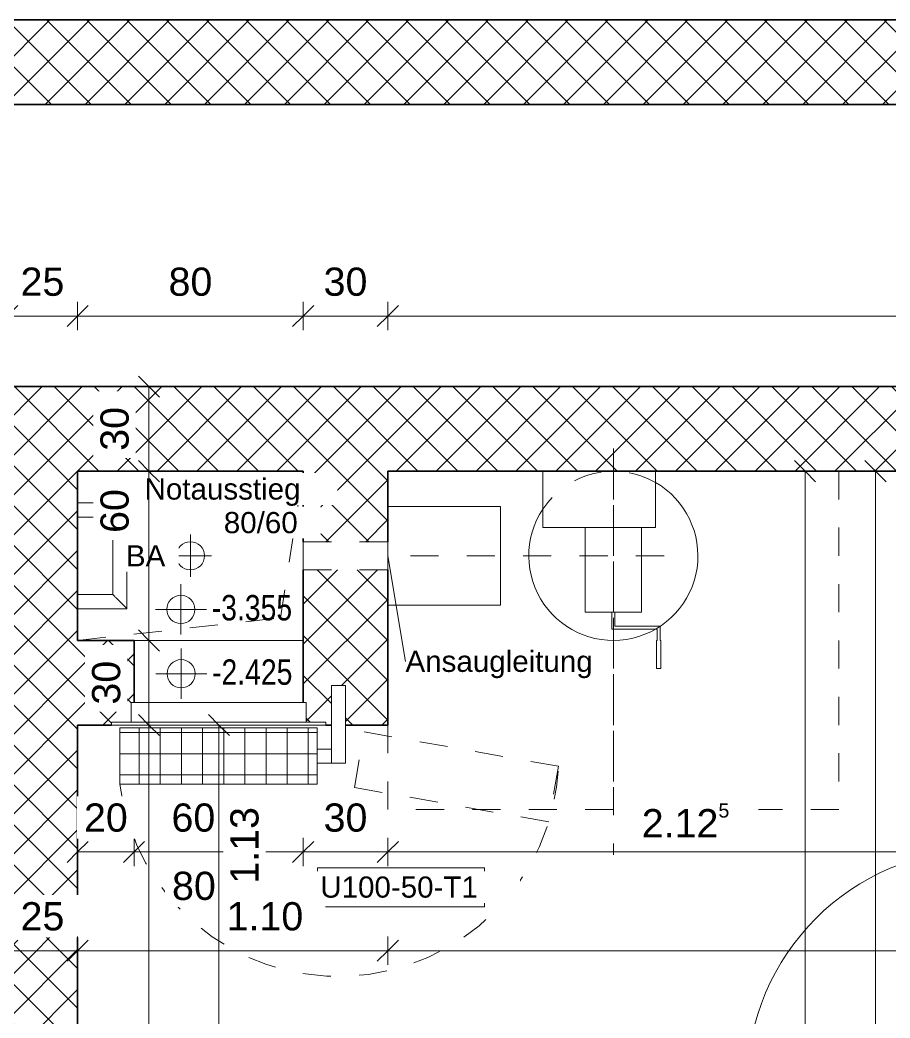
# Model space of a CAD drawing. Header units: metres. Extents: x -35.6 to 33, y -4 to 38.1.
# Drawn here: x -25.698 to -22.612, y 27.863 to 31.402 of the extents above; entities that cross this region are included whole.
import ezdxf

# ---------------------------------------------------------------- set-up
doc = ezdxf.new("R2010")
doc.units = ezdxf.units.M
for name, pattern in [('_Strichpunkt - Fein_', [0.2, 0.1, -0.05, 0, -0.05]), ('_Verdeckte Linien_', [0.15, 0.1, -0.05]), ('Strichpunkt - Fein', [0.2, 0.1, -0.05, 0, -0.05])]:
    doc.linetypes.add(name, pattern=pattern)
for name, color, linetype, lineweight in [('A-____-____-DIMS', 7, 'Continuous', 5), ('A-____-____-DIMS-50', 7, 'Continuous', 5), ('A-____-NOTE-TEXT', 7, 'Continuous', 9), ('A-DETL-____-THIN', 7, 'Continuous', 9), ('A-DETL-GENF-HDLN', 7, '_Verdeckte Linien_', 9), ('A-DETL-GENF-OTLN', 7, 'Continuous', 9), ('A-DOOR-____-HDLN', 7, '_Verdeckte Linien_', 9), ('A-DOOR-____-IDEN', 7, 'Continuous', 5), ('A-DOOR-____-OTLN', 7, 'Continuous', 9), ('A-DOOR-FRAM-MCUT', 7, 'Continuous', 9), ('A-DOOR-FRAM-OTLN', 7, 'Continuous', 9), ('A-DOOR-OPNG-OTLN', 7, 'Continuous', 9), ('A-GENM-____-OTLN', 7, 'Continuous', 9), ('A-WALL-____-MCUT', 7, 'Continuous', 35), ('A-WALL-____-PATT', 7, 'Continuous', 35), ('G-____-____-DIMS', 7, 'Continuous', 5), ('I-WALL-____-OTLN', 7, 'Continuous', 9), ('M-HVAC-DUCT-IDEN', 7, 'Continuous', 5), ('M-HVAC-DUCT-OTLN', 7, 'Continuous', 9), ('Q-SPCQ-____-HDLN', 7, '_Verdeckte Linien_', 9), ('Q-SPCQ-____-OTLN', 7, 'Continuous', 9), ('Vertikale Erschließung', 7, 'Continuous', 9)]:
    doc.layers.add(name, color=color, linetype=linetype, lineweight=lineweight)
doc.styles.add('Arial', font='arial.ttf', dxfattribs={"height": 0.1})
doc.styles.add('Arial_1', font='arial.ttf', dxfattribs={"height": 0.075})
doc.styles.add('Arial_3', font='arial.ttf', dxfattribs={"width": 0.8, "height": 0.09})
doc.dimstyles.new('Arial_2_00mm_fein', dxfattribs={"dimscale": 0.3048, "dimtxt": 0.102026, "dimasz": 0.246063, "dimexe": 0.164042, "dimexo": 0.0625, "dimgap": 0.123031, "dimtad": 1, "dimdec": 1, "dimlfac": 100, "dimrnd": 0.5, "dimdsep": 46, "dimtxsty": 'Arial', "dimblk1": 'OBLIQUE', "dimblk2": 'OBLIQUE', "dimsah": 1, "dimcen": 0.09, "dimazin": 0, "dimtfac": 1, "dimtdec": 4, "dimtix": 1, "dimtmove": 0, "dimatfit": 3, "dimfxl": 0.164042, "dimfxlon": 1, "dimtvp": 1, "dimtfill": 1, "dimtolj": 1, "dimtzin": 0, "dimarcsym": 2})
doc.dimstyles.new('Arial_2_00mm_fein_1', dxfattribs={"dimscale": 0.3048, "dimtxt": 0.102026, "dimasz": 0.246063, "dimexe": 0.164042, "dimexo": 0.0625, "dimgap": 0.123031, "dimtad": 1, "dimdec": 1, "dimlfac": 100, "dimrnd": 0.5, "dimdsep": 46, "dimtxsty": 'Arial', "dimblk1": 'OBLIQUE', "dimblk2": 'OBLIQUE', "dimsah": 1, "dimcen": 0.09, "dimazin": 0, "dimtfac": 1, "dimtdec": 4, "dimtix": 1, "dimtmove": 2, "dimatfit": 3, "dimfxl": 0.164042, "dimfxlon": 1, "dimtvp": 1, "dimtfill": 1, "dimtolj": 1, "dimtzin": 0, "dimarcsym": 2})
doc.dimstyles.new('SUB_Rohbau_fein', dxfattribs={"dimscale": 0.3048, "dimtxt": 0.102026, "dimasz": 0.246063, "dimexe": 0.164042, "dimexo": 0.0625, "dimgap": 0.123031, "dimtad": 1, "dimdec": 1, "dimlfac": 100, "dimrnd": 0.5, "dimdsep": 46, "dimtxsty": 'Arial', "dimblk1": 'OBLIQUE', "dimblk2": 'OBLIQUE', "dimsah": 1, "dimcen": 0.09, "dimazin": 0, "dimtfac": 1, "dimtdec": 4, "dimtix": 1, "dimtmove": 0, "dimatfit": 3, "dimfxl": 0.164042, "dimfxlon": 1, "dimtvp": 1, "dimtfill": 1, "dimtolj": 1, "dimtzin": 0, "dimarcsym": 2})
doc.dimstyles.new('SUB_Rohbau_fein_1', dxfattribs={"dimscale": 0.3048, "dimtxt": 0.102026, "dimasz": 0.246063, "dimexe": 0.164042, "dimexo": 0.0625, "dimgap": 0.123031, "dimtad": 1, "dimrnd": 0.005, "dimzin": 0, "dimdsep": 46, "dimtxsty": 'Arial', "dimblk1": 'OBLIQUE', "dimblk2": 'OBLIQUE', "dimsah": 1, "dimcen": 0.09, "dimazin": 0, "dimtfac": 1, "dimtdec": 4, "dimtix": 1, "dimtmove": 0, "dimatfit": 3, "dimfxl": 0.164042, "dimfxlon": 1, "dimtvp": 1, "dimtfill": 1, "dimtolj": 1, "dimtzin": 0, "dimarcsym": 2})
doc.dimstyles.new('SUB_Rohbau_fein_2', dxfattribs={"dimscale": 0.3048, "dimtxt": 0.102026, "dimasz": 0.246063, "dimexe": 0.164042, "dimexo": 0.0625, "dimgap": 0.123031, "dimtad": 1, "dimrnd": 0.005, "dimzin": 0, "dimdsep": 46, "dimtxsty": 'Arial', "dimblk1": 'OBLIQUE', "dimblk2": 'OBLIQUE', "dimsah": 1, "dimcen": 0.09, "dimazin": 0, "dimtfac": 1, "dimtdec": 4, "dimtix": 1, "dimtmove": 2, "dimatfit": 3, "dimfxl": 0.164042, "dimfxlon": 1, "dimtvp": 1, "dimtfill": 1, "dimtolj": 1, "dimtzin": 0, "dimarcsym": 2})
doc.dimstyles.new('SUB_Rohbau_fein_3', dxfattribs={"dimscale": 0.3048, "dimtxt": 0.102026, "dimasz": 0.246063, "dimexe": 0.164042, "dimexo": 0.0625, "dimgap": 0.123031, "dimtad": 1, "dimdec": 1, "dimlfac": 100, "dimrnd": 0.5, "dimdsep": 46, "dimtxsty": 'Arial', "dimblk1": 'OBLIQUE', "dimblk2": 'OBLIQUE', "dimsah": 1, "dimcen": 0.09, "dimazin": 0, "dimtfac": 1, "dimtdec": 4, "dimtix": 1, "dimtmove": 2, "dimatfit": 3, "dimfxl": 0.164042, "dimfxlon": 1, "dimtvp": 1, "dimtfill": 1, "dimtolj": 1, "dimtzin": 0, "dimarcsym": 2})
doc.dimstyles.new('SUB_Rohbau_fein_7', dxfattribs={"dimscale": 0.3048, "dimtxt": 0.102026, "dimasz": 0.246063, "dimexe": 0.164042, "dimexo": 0.0625, "dimgap": 0.123031, "dimtad": 1, "dimrnd": 0.005, "dimzin": 0, "dimdsep": 46, "dimtxsty": 'Arial', "dimblk1": 'OBLIQUE', "dimblk2": 'OBLIQUE', "dimsah": 1, "dimcen": 0.09, "dimazin": 0, "dimtfac": 1, "dimtdec": 4, "dimtix": 1, "dimtmove": 0, "dimatfit": 3, "dimfxl": 0.164042, "dimfxlon": 1, "dimtvp": 1, "dimtfill": 1, "dimtolj": 1, "dimtzin": 0, "dimarcsym": 2})
pattern_1 = [(45, (0, 0), (-0.07071068, 0.07071068), []), (135, (0, 0), (-0.07071068, -0.07071068), [])]

# ---------------------------------------------------------------- blocks, each defined once
blk = doc.blocks.new('TU DF 1 - Schutzraumtür - ML - 600 x 800 - EI60-40439786--01_UG_OK_FFB_AF_ro')
at = {"layer": 'A-DETL-GENF-HDLN'}
for p, q in [((0.4815, -0.3715), (0.5162, -0.1745)), ((0.5162, -0.1745), (1.2056, -0.2961)), ((1.2056, -0.2961), (1.1709, -0.4931)), ((1.1709, -0.4931), (0.4815, -0.3715))]:
    blk.add_line(p, q, dxfattribs=at)
at = {"layer": 'A-DOOR-____-HDLN'}
blk.add_arc((0.425, -0.2598), 0.7815, 187.3657, 357.3657, dxfattribs=at)
at = {"layer": 'A-DOOR-____-OTLN'}
for p, q in [((0.4498, -0.01), (0.3998, -0.01)), ((0.3998, -0.01), (0.3998, -0.285)), ((0.4498, -0.285), (0.4498, -0.01)), ((0.3998, -0.235), (0.35, -0.235)), ((0.35, -0.285), (0.3998, -0.285)), ((0.3998, -0.285), (0.4498, -0.285))]:
    blk.add_line(p, q, dxfattribs=at)
at = {"layer": 'A-DOOR-FRAM-OTLN'}
for p, q in [((-0.31, -0.14), (-0.31, -0.07)), ((0.31, -0.07), (-0.31, -0.07)), ((0.31, -0.07), (0.31, -0.14)), ((-0.38, -0.15), (-0.38, -0.14)), ((0.38, -0.14), (-0.38, -0.14)), ((0.38, -0.14), (0.38, -0.15)), ((-0.38, -0.15), (0.38, -0.15))]:
    blk.add_line(p, q, dxfattribs=at)
blk = doc.blocks.new('TU DF 1 - Rahmenstock - stumpf einschlagend - 800x1900 Kellerabteil-41621821--01_UG_OK_FFB_AF_ro')
at = {"layer": 'A-DOOR-FRAM-MCUT', "color": 253, "true_color": 0x999999}
for p, q in [((-0.42, 0.02), (-0.4, 0.02)), ((-0.42, -0.02), (-0.42, 0.02)), ((-0.4, 0.02), (-0.4, 0)), ((0.4, 0.02), (0.42, 0.02)), ((0.4, 0), (0.4, 0.02)), ((0.42, 0.02), (0.42, -0.02)), ((-0.415, -0.02), (-0.42, -0.02)), ((-0.415, 0), (-0.415, -0.02)), ((-0.4, 0), (-0.415, 0)), ((0.415, 0), (0.4, 0)), ((0.415, -0.02), (0.415, 0)), ((0.42, -0.02), (0.415, -0.02))]:
    blk.add_line(p, q, dxfattribs=at)
at = {"layer": 'A-DOOR-OPNG-OTLN', "color": 253, "true_color": 0x999999}
blk.add_line((0.415, -0.02), (0.415, -0.85), dxfattribs=at)
blk.add_arc((0.415, -0.02), 0.83, 180, 270, dxfattribs=at)
blk = doc.blocks.new('AM_Steigeisen - Typ 1-V18--01_UG_OK_FFB_AF_ro')
at = {"layer": 'Vertikale Erschließung'}
for p, q in [((-0.0625, 0.3), (-0.0625, 0.125)), ((0.3125, 0.3), (-0.0625, 0.3)), ((0.3125, 0.125), (0.3125, 0.3)), ((-0.0125, 0.125), (-0.0125, 0.25)), ((-0.0125, 0.25), (0.2625, 0.25)), ((0.2625, 0.25), (0.2625, 0.125))]:
    blk.add_line(p, q, dxfattribs=at)
for points in [[(-0.0125, 0.25), (-0.0125, 0.25), (-0.0129, 0.2504), (-0.0143, 0.2518), (-0.0158, 0.2533), (-0.0173, 0.2548), (-0.0187, 0.2562), (-0.0202, 0.2577), (-0.0222, 0.2597), (-0.0245, 0.262), (-0.0264, 0.2639), (-0.0279, 0.2654), (-0.0295, 0.267), (-0.031, 0.2685), (-0.0326, 0.2701), (-0.0342, 0.2717), (-0.0359, 0.2734), (-0.0375, 0.275), (-0.0391, 0.2766), (-0.0408, 0.2783), (-0.0424, 0.2799), (-0.044, 0.2815), (-0.0455, 0.283), (-0.0471, 0.2846), (-0.0486, 0.2861), (-0.05, 0.2875), (-0.0514, 0.2889), (-0.0532, 0.2907), (-0.0548, 0.2923), (-0.0563, 0.2938), (-0.0577, 0.2952), (-0.0592, 0.2967), (-0.0607, 0.2982), (-0.0621, 0.2996), (-0.0625, 0.3), (-0.0625, 0.3)], [(0.2625, 0.25), (0.2625, 0.25), (0.2629, 0.2504), (0.2643, 0.2518), (0.2658, 0.2533), (0.2673, 0.2548), (0.2687, 0.2562), (0.2702, 0.2577), (0.2722, 0.2597), (0.2745, 0.262), (0.2764, 0.2639), (0.2779, 0.2654), (0.2795, 0.267), (0.281, 0.2685), (0.2826, 0.2701), (0.2842, 0.2717), (0.2859, 0.2734), (0.2875, 0.275), (0.2891, 0.2766), (0.2908, 0.2783), (0.2924, 0.2799), (0.294, 0.2815), (0.2955, 0.283), (0.2971, 0.2846), (0.2986, 0.2861), (0.3, 0.2875), (0.3014, 0.2889), (0.3032, 0.2907), (0.3048, 0.2923), (0.3063, 0.2938), (0.3077, 0.2952), (0.3092, 0.2967), (0.3107, 0.2982), (0.3121, 0.2996), (0.3125, 0.3), (0.3125, 0.3)]]:
    blk.add_open_spline(points, degree=3, knots=[0, 0, 0, 0, 0.083333, 0.125, 0.166667, 0.208333, 0.229167, 0.25, 0.291667, 0.333333, 0.354167, 0.375, 0.395833, 0.416667, 0.4375, 0.458333, 0.479167, 0.5, 0.520833, 0.541667, 0.5625, 0.583333, 0.604167, 0.625, 0.645833, 0.666667, 0.6875, 0.708333, 0.75, 0.770833, 0.791667, 0.833333, 0.875, 0.916667, 1, 1, 1, 1], dxfattribs=at)
blk = doc.blocks.new('AM_BD_DD_Symbol - DD-V29--01_UG_OK_FFB_AF_ro')
at = {"layer": 'A-DETL-GENF-OTLN', "linetype": 'Strichpunkt - Fein'}
for p, q in [((0.72, 0.08), (0.8, 0.6)), ((0, 0), (0.72, 0.08))]:
    blk.add_line(p, q, dxfattribs=at)
blk = doc.blocks.new('SO_Belüftung_Schutzraum - Typ 1-42393394--01_UG_OK_FFB_AF_ro')
at = {"layer": 'A-DETL-GENF-HDLN'}
for p, q in [((-0.8, -0.08), (-0.8, 1.36)), ((-1.6, 0), (-1.6, 1.2)), ((-1.6, 1.2), (0, 1.2)), ((0, 1.2), (0, 0)), ((-0.98, 0.3), (0, 0.3)), ((-0.95, 0), (-1.6, 0)), ((0, 0), (-0.55, 0))]:
    blk.add_line(p, q, dxfattribs=at)
blk.add_arc((-0.8, 0.3), 0.3, 240, 326.4427, dxfattribs=at)
at = {"layer": 'A-DETL-GENF-OTLN'}
for p, q in [((-0.9533, 0.7), (-0.9683, 0.7)), ((-0.9683, 0.6), (-0.9683, 0.7)), ((-0.9533, 0.6), (-0.9533, 0.7)), ((-0.9658, 0.6), (-0.9683, 0.6)), ((-0.9658, 0.55), (-0.9658, 0.6)), ((-0.9558, 0.6), (-0.9533, 0.6)), ((-0.9558, 0.56), (-0.9558, 0.6)), ((-0.805, 0.55), (-0.9658, 0.55)), ((-0.795, 0.56), (-0.9558, 0.56)), ((-0.805, 0.5), (-0.805, 0.55)), ((-0.795, 0.5), (-0.795, 0.56)), ((-0.9, 0.5), (-0.7, 0.5)), ((-0.9, 0.2), (-0.9, 0.5)), ((-0.7, 0.5), (-0.7, 0.2)), ((-0.4, 0.475), (0, 0.475)), ((-0.4, 0.125), (-0.4, 0.475)), ((-0.95, 0.2), (-0.55, 0.2)), ((-0.95, 0), (-0.95, 0.2)), ((-0.55, 0.2), (-0.55, 0)), ((0, 0.125), (-0.4, 0.125)), ((-0.55, 0), (-0.95, 0))]:
    blk.add_line(p, q, dxfattribs=at)
blk.add_arc((-0.8, 0.3), 0.3, 326.4427, 240, dxfattribs=at)
at = {"layer": 'Q-SPCQ-____-HDLN'}
blk.add_line((-0.8, 0), (-0.8, 1.2), dxfattribs=at)
blk = doc.blocks.new('DIMBLOCK64--01_UG_OK_FFB_AF_ro')
at = {"layer": 'A-____-____-DIMS-50'}
for p, q in [((-25.743, 28.1016), (-25.743, 28.1516)), ((-25.743, 28.1016), (-25.7055, 28.1391)), ((-25.493, 28.1016), (-25.493, 28.1516)), ((-25.493, 28.1016), (-25.4555, 28.1391)), ((-25.743, 28.1016), (-25.7805, 28.0641)), ((-25.743, 28.1016), (-25.493, 28.1016)), ((-25.743, 28.1016), (-25.743, 28.0516)), ((-25.493, 28.1016), (-25.5305, 28.0641)), ((-25.493, 28.1016), (-25.493, 28.0516))]:
    blk.add_line(p, q, dxfattribs=at)
at = {"layer": 'A-____-____-DIMS-50', "color": 0, "insert": (-25.6956, 28.2736), "char_height": 0.1, "width": 0.186088, "attachment_point": 1, "line_spacing_factor": 0.941778, "style": 'Arial', "bg_fill": 3, "box_fill_scale": 1.25, "bg_fill_color": 256, "bg_fill_true_color": 13158600, "bg_fill_transparency": 0}
blk.add_mtext('25', dxfattribs=at)
blk = doc.blocks.new('_Oblique')
at = {"color": 0, "linetype": 'ByBlock', "lineweight": -2}
blk.add_line((-0.5, -0.5), (0.5, 0.5), dxfattribs=at)
blk = doc.blocks.new('DIMBLOCK65--01_UG_OK_FFB_AF_ro')
at = {"layer": 'A-____-____-DIMS-50'}
for p, q in [((-25.493, 28.1016), (-25.493, 28.1516)), ((-25.493, 28.1016), (-25.4555, 28.1391)), ((-24.393, 28.1016), (-24.393, 28.1516)), ((-24.393, 28.1016), (-24.3555, 28.1391)), ((-25.493, 28.1016), (-25.5305, 28.0641)), ((-25.493, 28.1016), (-24.393, 28.1016)), ((-25.493, 28.1016), (-25.493, 28.0516)), ((-24.393, 28.1016), (-24.4305, 28.0641)), ((-24.393, 28.1016), (-24.393, 28.0516))]:
    blk.add_line(p, q, dxfattribs=at)
at = {"layer": 'A-____-____-DIMS-50', "color": 0, "insert": (-24.9647, 28.2736), "char_height": 0.1, "width": 0.325653, "attachment_point": 1, "line_spacing_factor": 0.941778, "style": 'Arial', "bg_fill": 3, "box_fill_scale": 1.25, "bg_fill_color": 256, "bg_fill_true_color": 13158600, "bg_fill_transparency": 0}
blk.add_mtext('1.10', dxfattribs=at)
blk = doc.blocks.new('DIMBLOCK66--01_UG_OK_FFB_AF_ro')
at = {"layer": 'A-____-____-DIMS-50'}
for p, q in [((-24.393, 28.1016), (-24.393, 28.1516)), ((-24.393, 28.1016), (-24.3555, 28.1391)), ((-20.038, 28.1016), (-20.038, 28.1516)), ((-20.038, 28.1016), (-20.0005, 28.1391)), ((-24.393, 28.1016), (-24.4305, 28.0641)), ((-24.393, 28.1016), (-20.038, 28.1016)), ((-24.393, 28.1016), (-24.393, 28.0516)), ((-20.038, 28.1016), (-20.0755, 28.0641)), ((-20.038, 28.1016), (-20.038, 28.0516))]:
    blk.add_line(p, q, dxfattribs=at)
at = {"layer": 'A-____-____-DIMS-50', "color": 0, "insert": (-22.3772, 28.2736), "char_height": 0.1, "width": 0.388091, "attachment_point": 1, "line_spacing_factor": 0.941778, "style": 'Arial', "bg_fill": 3, "box_fill_scale": 1.25, "bg_fill_color": 256, "bg_fill_true_color": 13158600, "bg_fill_transparency": 0}
blk.add_mtext('4.35\\A2\\H0.5x;\\S5^  ;\\H2x;', dxfattribs=at)
blk = doc.blocks.new('DIMBLOCK70--01_UG_OK_FFB_AF_ro')
at = {"layer": 'A-____-____-DIMS-50'}
for p, q in [((-24.693, 28.4516), (-24.693, 28.5016)), ((-24.693, 28.4516), (-24.6555, 28.4891)), ((-24.393, 28.4516), (-24.393, 28.5016)), ((-24.393, 28.4516), (-24.3555, 28.4891)), ((-24.693, 28.4516), (-24.7305, 28.4141)), ((-24.393, 28.4516), (-24.693, 28.4516)), ((-24.693, 28.4516), (-24.693, 28.4016)), ((-24.393, 28.4516), (-24.4305, 28.4141)), ((-24.393, 28.4516), (-24.393, 28.4016))]:
    blk.add_line(p, q, dxfattribs=at)
at = {"layer": 'A-____-____-DIMS-50', "color": 0, "insert": (-24.6206, 28.6236), "char_height": 0.1, "width": 0.186088, "attachment_point": 1, "line_spacing_factor": 0.941778, "style": 'Arial', "bg_fill": 3, "box_fill_scale": 1.25, "bg_fill_color": 256, "bg_fill_true_color": 13158600, "bg_fill_transparency": 0}
blk.add_mtext('30', dxfattribs=at)
blk = doc.blocks.new('DIMBLOCK71--01_UG_OK_FFB_AF_ro')
at = {"layer": 'A-____-____-DIMS-50'}
for p, q in [((-25.293, 28.4516), (-25.293, 28.5016)), ((-25.293, 28.4516), (-25.2555, 28.4891)), ((-24.693, 28.4516), (-24.693, 28.5016)), ((-24.693, 28.4516), (-24.6555, 28.4891)), ((-25.293, 28.4516), (-25.3305, 28.4141)), ((-24.693, 28.4516), (-25.293, 28.4516)), ((-25.293, 28.4516), (-25.293, 28.4016)), ((-24.693, 28.4516), (-24.7305, 28.4141)), ((-24.693, 28.4516), (-24.693, 28.4016))]:
    blk.add_line(p, q, dxfattribs=at)
at = {"layer": 'A-____-____-DIMS-50', "color": 0, "char_height": 0.1, "width": 0.186088, "attachment_point": 1, "line_spacing_factor": 0.941778, "style": 'Arial', "bg_fill": 3, "box_fill_scale": 1.25, "bg_fill_color": 256, "bg_fill_true_color": 13158600, "bg_fill_transparency": 0}
for s, insert in [('60', (-25.1603, 28.6236)), ('80', (-25.1583, 28.3815))]:
    blk.add_mtext(s, dxfattribs=dict(at, insert=insert))
blk = doc.blocks.new('DIMBLOCK72--01_UG_OK_FFB_AF_ro')
at = {"layer": 'A-____-____-DIMS-50'}
for p, q in [((-25.493, 28.4516), (-25.493, 28.5016)), ((-25.493, 28.4516), (-25.4555, 28.4891)), ((-25.293, 28.4516), (-25.293, 28.5016)), ((-25.293, 28.4516), (-25.2555, 28.4891)), ((-25.493, 28.4516), (-25.5305, 28.4141)), ((-25.293, 28.4516), (-25.493, 28.4516)), ((-25.493, 28.4516), (-25.493, 28.4016)), ((-25.293, 28.4516), (-25.3305, 28.4141)), ((-25.293, 28.4516), (-25.293, 28.4016))]:
    blk.add_line(p, q, dxfattribs=at)
at = {"layer": 'A-____-____-DIMS-50', "color": 0, "insert": (-25.4706, 28.6236), "char_height": 0.1, "width": 0.186088, "attachment_point": 1, "line_spacing_factor": 0.941778, "style": 'Arial', "bg_fill": 3, "box_fill_scale": 1.25, "bg_fill_color": 256, "bg_fill_true_color": 13158600, "bg_fill_transparency": 0}
blk.add_mtext('20', dxfattribs=at)
blk = doc.blocks.new('DIMBLOCK76--01_UG_OK_FFB_AF_ro')
at = {"layer": 'A-____-____-DIMS-50'}
for p, q in [((-25.743, 30.3516), (-25.743, 30.4016)), ((-25.493, 30.3516), (-25.493, 30.4016)), ((-25.743, 30.3516), (-25.7055, 30.3891)), ((-25.493, 30.3516), (-25.4555, 30.3891)), ((-25.743, 30.3516), (-25.7805, 30.3141)), ((-25.743, 30.3516), (-25.493, 30.3516)), ((-25.743, 30.3516), (-25.743, 30.3016)), ((-25.493, 30.3516), (-25.5305, 30.3141)), ((-25.493, 30.3516), (-25.493, 30.3016))]:
    blk.add_line(p, q, dxfattribs=at)
at = {"layer": 'A-____-____-DIMS-50', "color": 0, "insert": (-25.6956, 30.5236), "char_height": 0.1, "width": 0.186088, "attachment_point": 1, "line_spacing_factor": 0.941778, "style": 'Arial', "bg_fill": 3, "box_fill_scale": 1.25, "bg_fill_color": 256, "bg_fill_true_color": 13158600, "bg_fill_transparency": 0}
blk.add_mtext('25', dxfattribs=at)
blk = doc.blocks.new('DIMBLOCK77--01_UG_OK_FFB_AF_ro')
at = {"layer": 'A-____-____-DIMS-50'}
for p, q in [((-25.493, 30.3516), (-25.493, 30.4016)), ((-24.693, 30.3516), (-24.693, 30.4016)), ((-25.493, 30.3516), (-25.4555, 30.3891)), ((-24.693, 30.3516), (-24.6555, 30.3891)), ((-25.493, 30.3516), (-25.5305, 30.3141)), ((-25.493, 30.3516), (-24.693, 30.3516)), ((-25.493, 30.3516), (-25.493, 30.3016)), ((-24.693, 30.3516), (-24.7305, 30.3141)), ((-24.693, 30.3516), (-24.693, 30.3016))]:
    blk.add_line(p, q, dxfattribs=at)
at = {"layer": 'A-____-____-DIMS-50', "color": 0, "insert": (-25.1706, 30.5236), "char_height": 0.1, "width": 0.186088, "attachment_point": 1, "line_spacing_factor": 0.941778, "style": 'Arial', "bg_fill": 3, "box_fill_scale": 1.25, "bg_fill_color": 256, "bg_fill_true_color": 13158600, "bg_fill_transparency": 0}
blk.add_mtext('80', dxfattribs=at)
blk = doc.blocks.new('DIMBLOCK78--01_UG_OK_FFB_AF_ro')
at = {"layer": 'A-____-____-DIMS-50'}
for p, q in [((-24.693, 30.3516), (-24.693, 30.4016)), ((-24.393, 30.3516), (-24.393, 30.4016)), ((-24.693, 30.3516), (-24.6555, 30.3891)), ((-24.393, 30.3516), (-24.3555, 30.3891)), ((-24.693, 30.3516), (-24.7305, 30.3141)), ((-24.693, 30.3516), (-24.393, 30.3516)), ((-24.693, 30.3516), (-24.693, 30.3016)), ((-24.393, 30.3516), (-24.4305, 30.3141)), ((-24.393, 30.3516), (-24.393, 30.3016))]:
    blk.add_line(p, q, dxfattribs=at)
at = {"layer": 'A-____-____-DIMS-50', "color": 0, "insert": (-24.6206, 30.5236), "char_height": 0.1, "width": 0.186088, "attachment_point": 1, "line_spacing_factor": 0.941778, "style": 'Arial', "bg_fill": 3, "box_fill_scale": 1.25, "bg_fill_color": 256, "bg_fill_true_color": 13158600, "bg_fill_transparency": 0}
blk.add_mtext('30', dxfattribs=at)
blk = doc.blocks.new('DIMBLOCK79--01_UG_OK_FFB_AF_ro')
at = {"layer": 'A-____-____-DIMS-50'}
for p, q in [((-24.393, 30.3516), (-24.393, 30.4016)), ((-20.038, 30.3516), (-20.038, 30.4016)), ((-24.393, 30.3516), (-24.3555, 30.3891)), ((-20.038, 30.3516), (-20.0005, 30.3891)), ((-24.393, 30.3516), (-24.4305, 30.3141)), ((-24.393, 30.3516), (-20.038, 30.3516)), ((-24.393, 30.3516), (-24.393, 30.3016)), ((-20.038, 30.3516), (-20.0755, 30.3141)), ((-20.038, 30.3516), (-20.038, 30.3016))]:
    blk.add_line(p, q, dxfattribs=at)
at = {"layer": 'A-____-____-DIMS-50', "color": 0, "insert": (-22.3772, 30.5236), "char_height": 0.1, "width": 0.388091, "attachment_point": 1, "line_spacing_factor": 0.941778, "style": 'Arial', "bg_fill": 3, "box_fill_scale": 1.25, "bg_fill_color": 256, "bg_fill_true_color": 13158600, "bg_fill_transparency": 0}
blk.add_mtext('4.35\\A2\\H0.5x;\\S5^  ;\\H2x;', dxfattribs=at)
blk = doc.blocks.new('DIMBLOCK100--01_UG_OK_FFB_AF_ro')
at = {"layer": 'A-____-____-DIMS-50'}
for p, q in [((-25.2401, 30.1016), (-25.2776, 30.1391)), ((-25.2401, 30.1016), (-25.2901, 30.1016)), ((-25.2401, 30.1016), (-25.2401, 29.8016)), ((-25.2401, 30.1016), (-25.2026, 30.0641)), ((-25.2401, 30.1016), (-25.1901, 30.1016)), ((-25.2401, 29.8016), (-25.2776, 29.8391)), ((-25.2401, 29.8016), (-25.2901, 29.8016)), ((-25.2401, 29.8016), (-25.2026, 29.7641)), ((-25.2401, 29.8016), (-25.1901, 29.8016))]:
    blk.add_line(p, q, dxfattribs=at)
at = {"layer": 'A-____-____-DIMS-50', "color": 0, "insert": (-25.4122, 29.874), "char_height": 0.1, "width": 0.186088, "attachment_point": 1, "rotation": 90, "line_spacing_factor": 0.941778, "style": 'Arial', "bg_fill": 3, "box_fill_scale": 1.25, "bg_fill_color": 256, "bg_fill_true_color": 13158600, "bg_fill_transparency": 0}
blk.add_mtext('30', dxfattribs=at)
blk = doc.blocks.new('DIMBLOCK101--01_UG_OK_FFB_AF_ro')
at = {"layer": 'A-____-____-DIMS-50'}
for p, q in [((-25.2401, 29.8016), (-25.2776, 29.8391)), ((-25.2401, 29.8016), (-25.2901, 29.8016)), ((-25.2401, 29.8016), (-25.2401, 29.2016)), ((-25.2401, 29.8016), (-25.2026, 29.7641)), ((-25.2401, 29.8016), (-25.1901, 29.8016)), ((-25.2401, 29.2016), (-25.2776, 29.2391)), ((-25.2401, 29.2016), (-25.2901, 29.2016)), ((-25.2401, 29.2016), (-25.2026, 29.1641)), ((-25.2401, 29.2016), (-25.1901, 29.2016))]:
    blk.add_line(p, q, dxfattribs=at)
at = {"layer": 'A-____-____-DIMS-50', "color": 0, "insert": (-25.4122, 29.5828), "char_height": 0.1, "width": 0.186088, "attachment_point": 1, "rotation": 90, "line_spacing_factor": 0.941778, "style": 'Arial', "bg_fill": 3, "box_fill_scale": 1.25, "bg_fill_color": 256, "bg_fill_true_color": 13158600, "bg_fill_transparency": 0}
blk.add_mtext('60', dxfattribs=at)
blk = doc.blocks.new('DIMBLOCK102--01_UG_OK_FFB_AF_ro')
at = {"layer": 'A-____-____-DIMS-50'}
for p, q in [((-25.2401, 29.2016), (-25.2776, 29.2391)), ((-25.2401, 29.2016), (-25.2901, 29.2016)), ((-25.2401, 29.2016), (-25.2401, 28.9016)), ((-25.2401, 29.2016), (-25.2026, 29.1641)), ((-25.2401, 29.2016), (-25.1901, 29.2016)), ((-25.2401, 28.9016), (-25.2776, 28.9391)), ((-25.2401, 28.9016), (-25.2901, 28.9016)), ((-25.2401, 28.9016), (-25.2026, 28.8641)), ((-25.2401, 28.9016), (-25.1901, 28.9016))]:
    blk.add_line(p, q, dxfattribs=at)
at = {"layer": 'A-____-____-DIMS-50', "color": 0, "insert": (-25.442, 28.974), "char_height": 0.1, "width": 0.186088, "attachment_point": 1, "rotation": 90, "line_spacing_factor": 0.941778, "style": 'Arial', "bg_fill": 3, "box_fill_scale": 1.25, "bg_fill_color": 256, "bg_fill_true_color": 13158600, "bg_fill_transparency": 0}
blk.add_mtext('30', dxfattribs=at)
blk = doc.blocks.new('DIMBLOCK103--01_UG_OK_FFB_AF_ro')
at = {"layer": 'A-____-____-DIMS-50'}
for p, q in [((-25.2401, 28.9016), (-25.2776, 28.9391)), ((-25.2401, 28.9016), (-25.2901, 28.9016)), ((-25.2401, 28.9016), (-25.2401, 18.2716)), ((-25.2401, 28.9016), (-25.2026, 28.8641)), ((-25.2401, 28.9016), (-25.1901, 28.9016)), ((-25.2401, 18.2716), (-25.2776, 18.3091)), ((-25.2401, 18.2716), (-25.2901, 18.2716)), ((-25.2401, 18.2716), (-25.2026, 18.2341)), ((-25.2401, 18.2716), (-25.1901, 18.2716))]:
    blk.add_line(p, q, dxfattribs=at)
at = {"layer": 'A-____-____-DIMS-50', "color": 0, "insert": (-25.4122, 23.028), "char_height": 0.1, "width": 0.418697, "attachment_point": 1, "rotation": 90, "line_spacing_factor": 0.941778, "style": 'Arial', "bg_fill": 3, "box_fill_scale": 1.25, "bg_fill_color": 256, "bg_fill_true_color": 13158600, "bg_fill_transparency": 0}
blk.add_mtext('10.63', dxfattribs=at)
blk = doc.blocks.new('DIMBLOCK110--01_UG_OK_FFB_AF_ro')
at = {"layer": 'A-____-____-DIMS-50'}
for p, q in [((-22.663, 29.8016), (-22.7005, 29.8391)), ((-22.663, 29.8016), (-22.713, 29.8016)), ((-22.663, 29.8016), (-22.663, 18.2716)), ((-22.663, 29.8016), (-22.6255, 29.7641)), ((-22.663, 29.8016), (-22.613, 29.8016)), ((-22.663, 18.2716), (-22.7005, 18.3091)), ((-22.663, 18.2716), (-22.713, 18.2716)), ((-22.663, 18.2716), (-22.6255, 18.2341)), ((-22.663, 18.2716), (-22.613, 18.2716))]:
    blk.add_line(p, q, dxfattribs=at)
at = {"layer": 'A-____-____-DIMS-50', "color": 0, "insert": (-22.835, 23.8621), "char_height": 0.1, "width": 0.418697, "attachment_point": 1, "rotation": 90, "line_spacing_factor": 0.941778, "style": 'Arial', "bg_fill": 3, "box_fill_scale": 1.25, "bg_fill_color": 256, "bg_fill_true_color": 13158600, "bg_fill_transparency": 0}
blk.add_mtext('11.53', dxfattribs=at)
blk = doc.blocks.new('Höhenkoten - Kreuz leer-8422377--01_UG_OK_FFB_AF_ro')
at = {"layer": 'G-____-____-DIMS'}
for p, q in [((0, 0.0024), (0, 0.003182)), ((0, 0.0029), (0, -0.0001)), ((0, 0.0024), (0, 0.0014)), ((0, 0.0014), (0, 0.0024)), ((-0.001, 0.0014), (-0.0018, 0.0014)), ((-0.0015, 0.0014), (0.0015, 0.0014)), ((0, 0.0014), (-0.001, 0.0014)), ((-0.001, 0.0014), (0, 0.0014)), ((0, 0.0004), (0, 0.0014)), ((0, 0.0014), (0.001, 0.0014)), ((0.001, 0.0014), (0, 0.0014)), ((0, 0.0014), (0, 0.0004)), ((0.001, 0.0014), (0.001826, 0.0014)), ((0, 0.0004), (0, -0.000388))]:
    blk.add_line(p, q, dxfattribs=at)
for start, end in [(360, 180), (90, 180), (360, 90), (180, 270), (180, 360), (270, 360)]:
    blk.add_arc((0, 0.0014), 0.001, start, end, dxfattribs=at)
blk = doc.blocks.new('DIMBLOCK1103--01_UG_OK_FFB_AF_ro')
at = {"layer": 'A-____-____-DIMS-50'}
for p, q in [((-24.992, 28.9016), (-25.0295, 28.9391)), ((-24.992, 28.9016), (-25.042, 28.9016)), ((-24.992, 28.9016), (-24.992, 27.7716)), ((-24.992, 28.9016), (-24.9545, 28.8641)), ((-24.992, 28.9016), (-24.942, 28.9016)), ((-24.992, 27.7716), (-25.0295, 27.8091)), ((-24.992, 27.7716), (-25.042, 27.7716)), ((-24.992, 27.7716), (-24.9545, 27.7341)), ((-24.992, 27.7716), (-24.942, 27.7716))]:
    blk.add_line(p, q, dxfattribs=at)
at = {"layer": 'A-____-____-DIMS-50', "color": 0, "insert": (-24.9515, 28.339), "char_height": 0.1, "width": 0.325653, "attachment_point": 1, "rotation": 90, "line_spacing_factor": 0.941778, "style": 'Arial', "bg_fill": 3, "box_fill_scale": 1.25, "bg_fill_color": 256, "bg_fill_true_color": 13158600, "bg_fill_transparency": 0}
blk.add_mtext('1.13', dxfattribs=at)
blk = doc.blocks.new('DIMBLOCK1120--01_UG_OK_FFB_AF_ro')
at = {"layer": 'A-____-____-DIMS-50'}
for p, q in [((-22.913, 29.8016), (-22.9505, 29.8391)), ((-22.913, 29.8016), (-22.963, 29.8016)), ((-22.913, 29.8016), (-22.913, 19.8416)), ((-22.913, 29.8016), (-22.8755, 29.7641)), ((-22.913, 29.8016), (-22.863, 29.8016)), ((-22.913, 19.8416), (-22.9505, 19.8791)), ((-22.913, 19.8416), (-22.963, 19.8416)), ((-22.913, 19.8416), (-22.8755, 19.8041)), ((-22.913, 19.8416), (-22.863, 19.8416))]:
    blk.add_line(p, q, dxfattribs=at)
at = {"layer": 'A-____-____-DIMS-50', "color": 0, "insert": (-23.085, 24.6859), "char_height": 0.1, "width": 0.325653, "attachment_point": 1, "rotation": 90, "line_spacing_factor": 0.941778, "style": 'Arial', "bg_fill": 3, "box_fill_scale": 1.25, "bg_fill_color": 256, "bg_fill_true_color": 13158600, "bg_fill_transparency": 0}
blk.add_mtext('9.96', dxfattribs=at)
blk = doc.blocks.new('DIMBLOCK1124--01_UG_OK_FFB_AF_ro')
at = {"layer": 'A-____-____-DIMS-50'}
for p, q in [((-24.393, 28.4516), (-24.393, 28.5016)), ((-24.393, 28.4516), (-24.3555, 28.4891)), ((-22.268, 28.4516), (-22.268, 28.5016)), ((-22.268, 28.4516), (-22.2305, 28.4891)), ((-24.393, 28.4516), (-24.4305, 28.4141)), ((-24.393, 28.4516), (-22.268, 28.4516)), ((-24.393, 28.4516), (-24.393, 28.4016)), ((-22.268, 28.4516), (-22.3055, 28.4141)), ((-22.268, 28.4516), (-22.268, 28.4016))]:
    blk.add_line(p, q, dxfattribs=at)
at = {"layer": 'A-____-____-DIMS-50', "color": 0, "insert": (-23.4922, 28.6236), "char_height": 0.1, "width": 0.388091, "attachment_point": 1, "line_spacing_factor": 0.941778, "style": 'Arial', "bg_fill": 3, "box_fill_scale": 1.25, "bg_fill_color": 256, "bg_fill_true_color": 13158600, "bg_fill_transparency": 0}
blk.add_mtext('2.12\\A2\\H0.5x;\\S5^  ;\\H2x;', dxfattribs=at)

msp = doc.modelspace()

# ---------------------------------------------------------------- hatches: boundary and pattern name
at = {"layer": 'A-DETL-GENF-OTLN'}
h = msp.add_hatch(dxfattribs=at)
h.set_pattern_fill('FP_3', color=256, style=0, pattern_type=2)
h.set_pattern_definition([(0, (0, 0), (0, 0.075), []), (90, (0, 0), (-0.075, 5e-18), [])])
h.paths.add_polyline_path([(-25.893, 28.6916), (-25.893, 28.8916), (-26.593, 28.8916), (-26.593, 28.6916), (-26.4303, 28.6916)])
h.paths.add_polyline_path([(-24.683, 28.6916), (-24.643, 28.6916), (-24.643, 28.8916), (-25.343, 28.8916), (-25.343, 28.6916)])
h.paths.add_polyline_path([(1.6448, 29.9916), (1.962, 29.9916), (1.962, 30.1916), (1.262, 30.1916), (1.262, 29.9916), (1.4618, 29.9916)])
h.paths.add_polyline_path([(-2.653, 29.9916), (-2.653, 30.1916), (-3.353, 30.1916), (-3.353, 29.9916)])
h.paths.add_polyline_path([(-7.8043, 29.9916), (-7.193, 29.9916), (-7.193, 30.1916), (-7.893, 30.1916), (-7.893, 29.9916), (-7.8507, 29.9916)])
h.paths.add_polyline_path([(-15.973, 30.1516), (-15.773, 30.1516), (-15.773, 30.8516), (-15.973, 30.8516), (-15.973, 30.2022)])
at = {"layer": 'A-WALL-____-PATT', "lineweight": 9}
h = msp.add_hatch(dxfattribs=at)
h.set_pattern_fill('FP_1', color=256, style=0, pattern_type=2)
h.set_pattern_definition(pattern_1)
h.paths.add_polyline_path([(-21.2312, 31.1016), (-15.988, 31.1016), (-15.988, 31.4016), (-33.7091, 31.4016), (-33.7091, 31.1016), (-25.3905, 31.1016)])
h = msp.add_hatch(dxfattribs=at)
h.set_pattern_fill('FP_1', color=256, style=0, pattern_type=2)
h.set_pattern_definition(pattern_1)
h.paths.add_polyline_path([(-32.408, 29.8016), (-19.538, 29.8016), (-19.538, 30.1016), (-33.7091, 30.1016), (-33.7091, 29.8016), (-32.708, 29.8016)])
h.paths.add_polyline_path([(-16.0321, 29.8016), (-15.983, 29.8018), (-15.983, 30.0517), (-16.083, 30.0517), (-16.083, 29.8016)])
h.paths.add_polyline_path([(-16.283, 29.8016), (-16.183, 29.8016), (-16.183, 30.1016), (-19.438, 30.1016), (-19.438, 29.8016), (-16.5521, 29.8016)])
h = msp.add_hatch(dxfattribs=at)
h.set_pattern_fill('FP_1', color=256, style=0, pattern_type=2)
h.set_pattern_definition(pattern_1)
h.paths.add_polyline_path([(-25.493, 21.7116), (-25.493, 24.2316), (-25.743, 24.2316), (-25.743, 21.7116)])
h.paths.add_polyline_path([(-25.743, 25.1316), (-25.493, 25.1316), (-25.493, 29.8016), (-25.743, 29.8016), (-25.743, 25.2573)])
h = msp.add_hatch(dxfattribs=at)
h.set_pattern_fill('FP_1', color=256, style=0, pattern_type=2)
h.set_pattern_definition(pattern_1)
h.paths.add_polyline_path([(-24.603, 28.9016), (-24.5932, 28.9016), (-24.5932, 29.0416), (-24.5432, 29.0416), (-24.5432, 28.9016), (-24.393, 28.9016), (-24.393, 29.4516), (-24.693, 29.4516), (-24.693, 28.9816), (-24.683, 28.9816), (-24.683, 28.9116), (-24.613, 28.9116), (-24.613, 28.9016)])
h.paths.add_polyline_path([(-24.683, 29.5516), (-24.393, 29.5516), (-24.393, 29.8016), (-24.693, 29.8016), (-24.693, 29.5516), (-24.69, 29.5516)])
h = msp.add_hatch(dxfattribs=at)
h.set_pattern_fill('FP_1', color=256, style=0, pattern_type=2)
h.set_pattern_definition(pattern_1)
h.paths.add_polyline_path([(-25.3905, 28.9016), (-25.373, 28.9016), (-25.373, 28.9116), (-25.303, 28.9116), (-25.303, 28.9816), (-25.293, 28.9816), (-25.293, 29.2016), (-25.493, 29.2016), (-25.493, 28.9016)])

# ---------------------------------------------------------------- linework, layer by layer
at = {"layer": 'A-____-NOTE-TEXT', "lineweight": 5}
for p, q in [((-25.093, 29.5766), (-25.093, 29.4266)), ((-25.018, 29.5016), (-25.168, 29.5016))]:
    msp.add_line(p, q, dxfattribs=at)
msp.add_circle((-25.093, 29.5016), 0.05, dxfattribs=at)
at = {"layer": 'A-DETL-____-THIN'}
for p, q in [((-24.643, 28.8916), (-25.343, 28.8916)), ((-25.343, 28.8916), (-25.343, 28.6916)), ((-24.643, 28.6916), (-24.643, 28.8916)), ((-25.343, 28.6916), (-24.643, 28.6916))]:
    msp.add_line(p, q, dxfattribs=at)
at = {"layer": 'A-DOOR-____-IDEN', "flags": 128}
msp.add_lwpolyline([(-24.6425, 28.3955), (-24.0505, 28.3955), (-24.0505, 28.2565), (-24.6425, 28.2565)], close=True, dxfattribs=at)
at = {"layer": 'A-WALL-____-MCUT'}
for p, q in [((25.752, 31.4016), (-33.7091, 31.4016)), ((-33.7091, 31.1016), (-16.283, 31.1016)), ((-19.538, 30.1016), (-33.7091, 30.1016)), ((-25.493, 29.2016), (-25.493, 29.8016)), ((-24.693, 29.8016), (-25.493, 29.8016)), ((-24.693, 29.8016), (-24.693, 29.5516)), ((-20.038, 29.8016), (-24.393, 29.8016)), ((-24.393, 29.5516), (-24.393, 29.8016)), ((-24.693, 29.4516), (-24.693, 28.9816)), ((-24.393, 28.9016), (-24.393, 29.4516)), ((-25.293, 29.2016), (-25.493, 29.2016)), ((-25.293, 28.9816), (-25.293, 29.2016)), ((-25.493, 25.1316), (-25.493, 28.9016)), ((-25.493, 28.9016), (-25.373, 28.9016)), ((-24.613, 28.9016), (-24.5932, 28.9016)), ((-24.5432, 28.9016), (-24.393, 28.9016))]:
    msp.add_line(p, q, dxfattribs=at)
at = {"layer": 'I-WALL-____-OTLN'}
msp.add_line((-25.293, 29.2016), (-24.693, 29.2016), dxfattribs=at)
at = {"layer": 'M-HVAC-DUCT-IDEN'}
msp.add_line((-24.393, 29.5016), (-24.3302, 29.1264), dxfattribs=at)
at = {"layer": 'M-HVAC-DUCT-OTLN', "linetype": '_Strichpunkt - Fein_'}
for p, q in [((-24.393, 29.5516), (-24.693, 29.5516)), ((-24.693, 29.5516), (-24.693, 29.4516)), ((-24.393, 29.4516), (-24.393, 29.5516)), ((-24.693, 29.4516), (-24.393, 29.4516))]:
    msp.add_line(p, q, dxfattribs=at)

# ---------------------------------------------------------------- block references
at = {"layer": 'A-DOOR-____-OTLN'}
msp.add_blockref('TU DF 1 - Schutzraumtür - ML - 600 x 800 - EI60-40439786--01_UG_OK_FFB_AF_ro', (-24.993, 29.0516), dxfattribs=at)
at = {"layer": 'A-DOOR-____-OTLN', "color": 253, "true_color": 0x999999, "rotation": 270.0000000000001}
msp.add_blockref('TU DF 1 - Rahmenstock - stumpf einschlagend - 800x1900 Kellerabteil-41621821--01_UG_OK_FFB_AF_ro', (-22.268, 28.0441), dxfattribs=at)
at = {"layer": 'A-GENM-____-OTLN'}
msp.add_blockref('AM_BD_DD_Symbol - DD-V29--01_UG_OK_FFB_AF_ro', (-25.493, 29.2016), dxfattribs=at)
at = {"layer": 'Q-SPCQ-____-OTLN', "rotation": 180}
msp.add_blockref('SO_Belüftung_Schutzraum - Typ 1-42393394--01_UG_OK_FFB_AF_ro', (-24.393, 29.8016), dxfattribs=at)
at = {"layer": 'Vertikale Erschließung', "rotation": 269.9999999999988}
msp.add_blockref('AM_Steigeisen - Typ 1-V18--01_UG_OK_FFB_AF_ro', (-25.618, 29.6266), dxfattribs=at)

# ---------------------------------------------------------------- texts
at = {"layer": 'G-____-____-DIMS', "char_height": 0.09, "width": 0.337157, "attachment_point": 1, "line_spacing_factor": 0.941778, "style": 'Arial_3'}
for s, insert in [('-3.355', (-25.0175, 29.3626)), ('-2.425', (-25.0164, 29.1344))]:
    msp.add_mtext(s, dxfattribs=dict(at, insert=insert))
at = {"layer": 'M-HVAC-DUCT-IDEN', "insert": (-24.3302, 29.165), "char_height": 0.075, "width": 0.801687, "attachment_point": 1, "style": 'Arial_1'}
msp.add_mtext('Ansaugleitung', dxfattribs=at)

# ---------------------------------------------------------------- next in the draw order: texts
at = {"layer": 'A-____-NOTE-TEXT', "lineweight": 5, "char_height": 0.075, "attachment_point": 1, "style": 'Arial_1', "bg_fill": 3, "box_fill_scale": 1.25, "bg_fill_color": 256, "bg_fill_true_color": 13158600, "bg_fill_transparency": 0}
for s, insert, width in [('Notausstieg', (-25.2557, 29.776), 0.665401), ('BA', (-25.3218, 29.5391), 0.168354)]:
    msp.add_mtext(s, dxfattribs=dict(at, insert=insert, width=width))
at = {"layer": 'A-DOOR-____-IDEN', "insert": (-24.6325, 28.3646), "char_height": 0.075, "width": 0.689451, "attachment_point": 1, "style": 'Arial_1', "bg_fill": 3, "box_fill_scale": 1.25, "bg_fill_color": 256, "bg_fill_true_color": 13158600, "bg_fill_transparency": 0}
msp.add_mtext('U100-50-T1', dxfattribs=at)

# ---------------------------------------------------------------- next in the draw order: dimensions: what is measured, and where the dimension line sits
at = {"layer": 'A-____-____-DIMS'}
for base, p1, p2, dimstyle, override, picture, middle in [((-25.493, 30.3516), (-25.743, 30.3016), (-25.493, 30.3016), 'SUB_Rohbau_fein', {"dimpost": '<>', "dimfxl": 0.25}, 'DIMBLOCK76--01_UG_OK_FFB_AF_ro', (-25.618, 30.4401)), ((-24.693, 28.4516), (-24.393, 28.5016), (-24.693, 28.4016), 'Arial_2_00mm_fein', {"dimpost": '<>', "dimfxl": 0.316228}, 'DIMBLOCK70--01_UG_OK_FFB_AF_ro', (-24.543, 28.5401)), ((-25.493, 28.1016), (-25.743, 28.1516), (-25.493, 28.1516), 'SUB_Rohbau_fein', {"dimpost": '<>', "dimfxl": 0.25}, 'DIMBLOCK64--01_UG_OK_FFB_AF_ro', (-25.618, 28.1901))]:
    dim = msp.add_linear_dim(base=base, p1=p1, p2=p2, dimstyle=dimstyle, override=override, dxfattribs=at)
    dim.commit()
    dim.dimension.update_dxf_attribs({"geometry": picture, "text_midpoint": middle})

# ---------------------------------------------------------------- next in the draw order: texts
at = {"layer": 'A-____-NOTE-TEXT', "lineweight": 5, "insert": (-24.9746, 29.6569), "char_height": 0.075, "width": 0.324683, "attachment_point": 1, "style": 'Arial_1', "bg_fill": 3, "box_fill_scale": 1.25, "bg_fill_color": 256, "bg_fill_true_color": 13158600, "bg_fill_transparency": 0}
msp.add_mtext('80/60', dxfattribs=at)

# ---------------------------------------------------------------- next in the draw order: dimensions: what is measured, and where the dimension line sits
at = {"layer": 'A-____-____-DIMS'}
dim = msp.add_linear_dim(base=(-24.693, 30.3516), p1=(-25.493, 30.3016), p2=(-24.693, 30.3016), dimstyle='SUB_Rohbau_fein', override={"dimpost": '<>', "dimfxl": 0.8}, dxfattribs=at)
dim.commit()
dim.dimension.update_dxf_attribs({"geometry": 'DIMBLOCK77--01_UG_OK_FFB_AF_ro', "text_midpoint": (-25.093, 30.4401)})
dim = msp.add_linear_dim(base=(-25.2401, 29.8016), p1=(-25.1901, 30.1016), p2=(-25.1901, 29.8016), angle=90, dimstyle='SUB_Rohbau_fein', override={"dimpost": '<>', "dimfxl": 0.3}, dxfattribs=at)
dim.commit()
dim.dimension.update_dxf_attribs({"geometry": 'DIMBLOCK100--01_UG_OK_FFB_AF_ro', "text_midpoint": (-25.3287, 29.9516)})
dim = msp.add_linear_dim(base=(-24.393, 28.1016), p1=(-25.493, 28.1516), p2=(-24.393, 28.1516), dimstyle='SUB_Rohbau_fein_2', override={"dimpost": '<>', "dimfxl": 1.1}, dxfattribs=at)
dim.commit()
dim.dimension.update_dxf_attribs({"geometry": 'DIMBLOCK65--01_UG_OK_FFB_AF_ro', "text_midpoint": (-24.8019, 28.2069), "dimtype": 160})

# ---------------------------------------------------------------- next in the draw order: dimensions: what is measured, and where the dimension line sits
dim = msp.add_linear_dim(base=(-24.393, 30.3516), p1=(-24.693, 30.3016), p2=(-24.393, 30.3016), dimstyle='SUB_Rohbau_fein', override={"dimpost": '<>', "dimfxl": 0.3}, dxfattribs=at)
dim.commit()
dim.dimension.update_dxf_attribs({"geometry": 'DIMBLOCK78--01_UG_OK_FFB_AF_ro', "text_midpoint": (-24.543, 30.4401)})
dim = msp.add_linear_dim(base=(-25.2401, 29.2016), p1=(-25.1901, 29.8016), p2=(-25.1901, 29.2016), angle=90, dimstyle='SUB_Rohbau_fein_3', override={"dimpost": '<>', "dimfxl": 0.6}, dxfattribs=at)
dim.commit()
dim.dimension.update_dxf_attribs({"geometry": 'DIMBLOCK101--01_UG_OK_FFB_AF_ro', "text_midpoint": (-25.3455, 29.6759), "dimtype": 160, "text_rotation": 90})
dim = msp.add_linear_dim(base=(-25.293, 28.4516), p1=(-24.693, 28.4016), p2=(-25.293, 28.4016), text='<>\\X80', dimstyle='Arial_2_00mm_fein_1', override={"dimpost": '<>', "dimfxl": 0.6}, dxfattribs=at)
dim.commit()
dim.dimension.update_dxf_attribs({"geometry": 'DIMBLOCK71--01_UG_OK_FFB_AF_ro', "text_midpoint": (-25.1603, 28.4903), "dimtype": 160})
dim = msp.add_linear_dim(base=(-20.038, 28.1016), p1=(-24.393, 28.1516), p2=(-20.038, 28.1516), text='\\A1;4.35\\Q;{\\A1;{\\H0.5x;\\S5^ ;}}', dimstyle='SUB_Rohbau_fein_1', override={"dimpost": '<>', "dimfxl": 4.355}, dxfattribs=at)
dim.commit()
dim.dimension.update_dxf_attribs({"geometry": 'DIMBLOCK66--01_UG_OK_FFB_AF_ro', "text_midpoint": (-22.2155, 28.1901)})

# ---------------------------------------------------------------- next in the draw order: dimensions: what is measured, and where the dimension line sits
dim = msp.add_linear_dim(base=(-20.038, 30.3516), p1=(-24.393, 30.3016), p2=(-20.038, 30.3016), text='\\A1;4.35\\Q;{\\A1;{\\H0.5x;\\S5^ ;}}', dimstyle='SUB_Rohbau_fein_1', override={"dimpost": '<>', "dimfxl": 4.355}, dxfattribs=at)
dim.commit()
dim.dimension.update_dxf_attribs({"geometry": 'DIMBLOCK79--01_UG_OK_FFB_AF_ro', "text_midpoint": (-22.2155, 30.4401)})
dim = msp.add_linear_dim(base=(-22.663, 18.2716), p1=(-22.613, 29.8016), p2=(-22.613, 18.2716), angle=90, dimstyle='SUB_Rohbau_fein_1', override={"dimpost": '<>', "dimfxl": 11.53}, dxfattribs=at)
dim.commit()
dim.dimension.update_dxf_attribs({"geometry": 'DIMBLOCK110--01_UG_OK_FFB_AF_ro', "text_midpoint": (-22.7516, 24.0366)})
for base, p1, p2, dimstyle, override, picture, middle in [((-25.2401, 28.9016), (-25.1901, 29.2016), (-25.1901, 28.9016), 'SUB_Rohbau_fein_3', {"dimpost": '<>', "dimfxl": 0.299999}, 'DIMBLOCK102--01_UG_OK_FFB_AF_ro', (-25.3754, 29.0671)), ((-24.992, 27.7716), (-24.942, 28.9016), (-24.942, 27.7716), 'SUB_Rohbau_fein_2', {"dimpost": '<>', "dimfxl": 1.13}, 'DIMBLOCK1103--01_UG_OK_FFB_AF_ro', (-24.8848, 28.5019))]:
    dim = msp.add_linear_dim(base=base, p1=p1, p2=p2, angle=90, dimstyle=dimstyle, override=override, dxfattribs=at)
    dim.commit()
    dim.dimension.update_dxf_attribs({"geometry": picture, "text_midpoint": middle, "dimtype": 160, "text_rotation": 90})
dim = msp.add_linear_dim(base=(-25.493, 28.4516), p1=(-25.293, 28.4016), p2=(-25.493, 28.4016), dimstyle='Arial_2_00mm_fein', override={"dimpost": '<>', "dimfxl": 0.2}, dxfattribs=at)
dim.commit()
dim.dimension.update_dxf_attribs({"geometry": 'DIMBLOCK72--01_UG_OK_FFB_AF_ro', "text_midpoint": (-25.393, 28.5401)})

# ---------------------------------------------------------------- next in the draw order: block references
at = {"layer": 'G-____-____-DIMS', "xscale": 49.99999999999998, "yscale": 49.99999999999998, "zscale": 49.99999999999998}
for p in [(-25.127, 29.2415), (-25.1259, 29.0134)]:
    msp.add_blockref('Höhenkoten - Kreuz leer-8422377--01_UG_OK_FFB_AF_ro', p, dxfattribs=at)

# ---------------------------------------------------------------- next in the draw order: dimensions: what is measured, and where the dimension line sits
at = {"layer": 'A-____-____-DIMS'}
dim = msp.add_linear_dim(base=(-22.913, 19.8416), p1=(-22.863, 29.8016), p2=(-22.863, 19.8416), angle=90, dimstyle='SUB_Rohbau_fein_7', override={"dimpost": '<>', "dimfxl": 9.96}, dxfattribs=at)
dim.commit()
dim.dimension.update_dxf_attribs({"geometry": 'DIMBLOCK1120--01_UG_OK_FFB_AF_ro', "text_midpoint": (-23.0016, 24.8216)})
dim = msp.add_linear_dim(base=(-25.2401, 18.2716), p1=(-25.1901, 28.9016), p2=(-25.1901, 18.2716), angle=90, dimstyle='SUB_Rohbau_fein_2', override={"dimpost": '<>', "dimfxl": 10.630001}, dxfattribs=at)
dim.commit()
dim.dimension.update_dxf_attribs({"geometry": 'DIMBLOCK103--01_UG_OK_FFB_AF_ro', "text_midpoint": (-25.3455, 23.2374), "dimtype": 160, "text_rotation": 90})

# ---------------------------------------------------------------- next in the draw order: dimensions: what is measured, and where the dimension line sits
dim = msp.add_linear_dim(base=(-22.268, 28.4516), p1=(-24.393, 28.5016), p2=(-22.268, 28.5016), text='\\A1;2.12\\Q;{\\A1;{\\H0.5x;\\S5^ ;}}', dimstyle='SUB_Rohbau_fein_7', override={"dimpost": '<>', "dimfxl": 2.125}, dxfattribs=at)
dim.commit()
dim.dimension.update_dxf_attribs({"geometry": 'DIMBLOCK1124--01_UG_OK_FFB_AF_ro', "text_midpoint": (-23.3305, 28.5393)})

doc.saveas('drawing.dxf')
